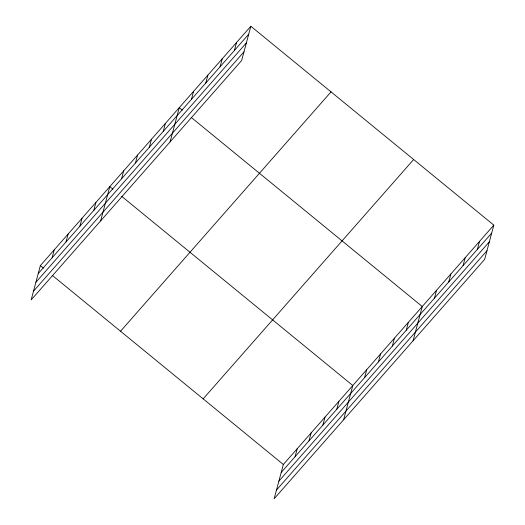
<?xml version="1.0" encoding="UTF-8"?>
<svg xmlns="http://www.w3.org/2000/svg" width="525" height="525" viewBox="0 0 525 525"><rect width="100%" height="100%" fill="white"/><g stroke="black" fill="none" stroke-linecap="round" stroke-linejoin="round"><path stroke-width="0.79" d="M250.845 26.25L40.359 265.611L31.178 299.86L241.664 60.5L250.845 26.25L493.822 225.14L484.641 259.389L274.155 498.75L283.336 464.5L493.822 225.14M52.113 257.782L54.252 249.808M66.006 241.979L68.138 234.012M79.898 226.183L82.031 218.216M93.791 210.387L95.924 202.42M100.643 220.874L109.817 186.618L112.947 189.184M121.577 178.789L123.71 170.822M135.463 162.993L137.602 155.026M149.356 147.197L151.495 139.23M163.249 131.394L165.388 123.428M170.1 141.881L179.274 107.632L182.411 110.197M191.454 99.323L193.587 91.357M205.767 83.048L207.9 75.082M220.08 66.773L222.219 58.8M234.393 50.492L236.532 42.525M295.096 456.671L297.229 448.698M308.982 440.869L311.122 432.902M322.875 425.073L325.014 417.106M336.768 409.277L338.901 401.31M343.619 419.764L352.793 385.508L121.721 196.363M364.553 377.678L366.686 369.712M378.446 361.883L380.579 353.916M392.339 346.087L394.472 338.12M406.232 330.284L408.365 322.317M413.077 340.771L422.258 306.521L191.179 117.377M434.431 298.213L436.57 290.246M448.744 281.938L450.883 273.971M463.057 265.663L465.196 257.69M477.376 249.382L479.509 241.415M38.22 273.577L248.706 34.217M35.897 282.253L246.382 42.892M33.502 291.185L243.987 51.831M120.54 331.242L331.026 91.882M203.155 398.862L413.641 159.508M281.203 472.467L491.689 233.107M278.873 481.136L489.359 241.782M276.485 490.074L486.964 250.72M40.359 265.611L43.49 268.17M52.257 275.349L283.336 464.5"/></g></svg>
